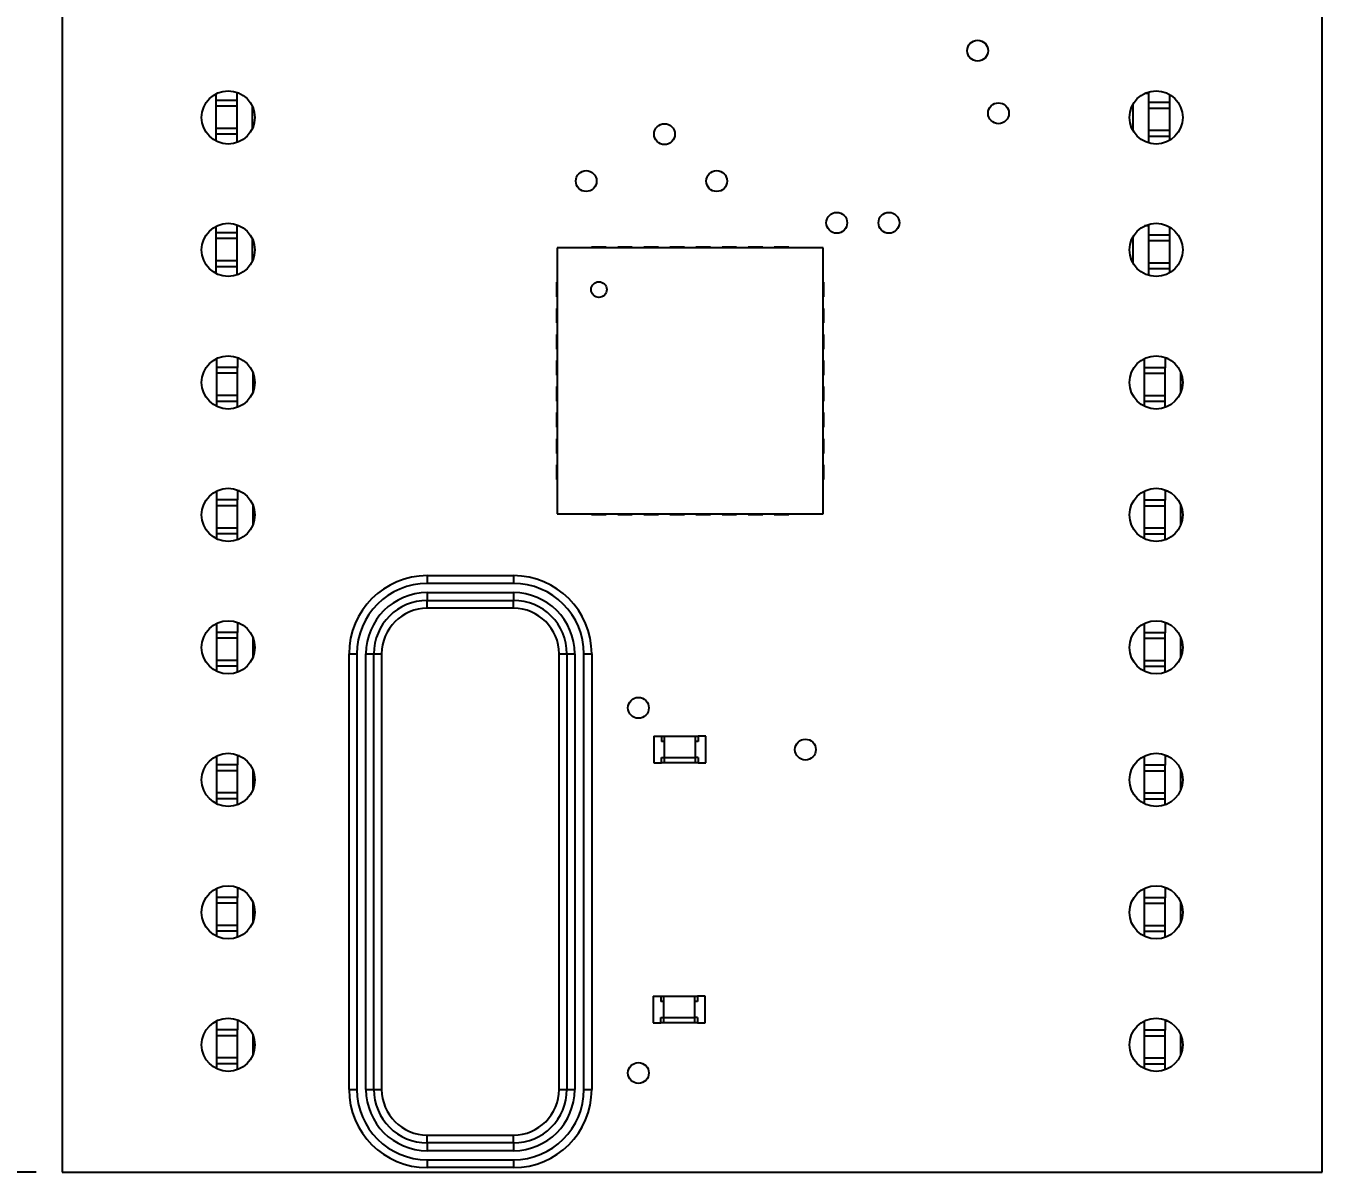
# Model space of a CAD drawing. Header units: millimetres. Extents: x 5 to 292, y 4 to 204.
# Drawn here: x 59.88 to 109.55, y 117.65 to 161.6 of the extents above; entities that cross this region are included whole.
import ezdxf

# ---------------------------------------------------------------- set-up
doc = ezdxf.new("R2010")
doc.units = ezdxf.units.MM
doc.layers.add('LAYER_1', color=179, linetype='Continuous')
doc.styles.add('SLDTEXTSTYLE0', font='TXT', dxfattribs={"width": 0.75})
doc.dimstyles.new('SLDDIMSTYLE0', dxfattribs={"dimtxt": 3.5, "dimasz": 3.302, "dimexe": 0, "dimexo": 0.0625, "dimgap": 0.875, "dimtad": 1, "dimlfac": 0.5, "dimrnd": 1e-09, "dimzin": 12, "dimdsep": 46, "dimtxsty": 'SLDTEXTSTYLE0', "dimsah": 1, "dimcen": 0.09, "dimadec": 0, "dimazin": 3, "dimtfac": 1, "dimtofl": 0, "dimtmove": 0, "dimatfit": 3, "dimfxl": 1, "dimfrac": 2, "dimtolj": 1, "dimtzin": 12, "dimarcsym": 0})

# ---------------------------------------------------------------- blocks, each defined once
blk = doc.blocks.new('_D_2')
at = {"layer": 'LAYER_1'}
for p, q in [((60.274, 193.647), (42.524, 193.647)), ((43.524, 193.647), (43.524, 117.647)), ((60.274, 117.647), (42.524, 117.647))]:
    blk.add_line(p, q, dxfattribs=at)
for points in [[(43.524, 193.647), (43.016, 190.345), (44.032, 190.345)], [(43.524, 117.647), (44.032, 120.949), (43.016, 120.949)]]:
    blk.add_solid(points, dxfattribs=at)
at = {"layer": 'LAYER_1', "insert": (39.012, 153.061), "char_height": 3.5, "attachment_point": 1, "rotation": 90, "style": 'SLDTEXTSTYLE0'}
blk.add_mtext('38', dxfattribs=at)

msp = doc.modelspace()

# ---------------------------------------------------------------- linework, layer by layer
at = {"color": 7, "linetype": 'Continuous', "lineweight": 25}
for p, q in [((61.274, 193.647), (61.274, 117.647)), ((109.554, 117.647), (109.554, 193.647)), ((67.159, 158.989), (67.159, 158.742)), ((67.959, 159.054), (67.959, 158.742)), ((102.903, 159.007), (102.754, 159.007)), ((102.903, 159.064), (102.903, 158.656)), ((103.703, 158.971), (103.703, 158.656)), ((67.959, 158.742), (67.159, 158.742)), ((67.159, 158.742), (67.159, 158.519)), ((67.959, 158.519), (67.159, 158.519)), ((67.159, 158.519), (67.159, 157.667)), ((67.959, 158.742), (67.959, 158.519)), ((67.959, 158.519), (67.959, 157.667)), ((68.559, 157.657), (68.559, 158.517)), ((102.303, 158.583), (102.303, 157.591)), ((103.703, 158.656), (102.903, 158.656)), ((102.903, 158.656), (102.903, 158.433)), ((103.703, 158.656), (103.703, 158.433)), ((103.703, 158.433), (102.903, 158.433)), ((102.903, 158.433), (102.903, 157.581)), ((103.703, 158.433), (103.703, 157.581)), ((67.959, 157.667), (67.159, 157.667)), ((67.159, 157.667), (67.159, 157.444)), ((67.959, 157.667), (67.959, 157.444)), ((103.703, 157.581), (102.903, 157.581)), ((102.903, 157.581), (102.903, 157.358)), ((103.703, 157.581), (103.703, 157.358)), ((67.959, 157.444), (67.159, 157.444)), ((67.159, 157.444), (67.159, 157.184)), ((67.959, 157.444), (67.959, 157.12)), ((103.703, 157.358), (102.903, 157.358)), ((102.903, 157.358), (102.903, 157.109)), ((103.703, 157.358), (103.703, 157.203)), ((67.159, 153.909), (67.159, 153.662)), ((67.959, 153.662), (67.159, 153.662)), ((67.159, 153.662), (67.159, 153.439)), ((67.959, 153.974), (67.959, 153.662)), ((67.959, 153.662), (67.959, 153.439)), ((102.303, 153.503), (102.303, 152.511)), ((102.903, 153.927), (102.754, 153.927)), ((102.903, 153.984), (102.903, 153.576)), ((103.703, 153.576), (102.903, 153.576)), ((102.903, 153.576), (102.903, 153.353)), ((103.703, 153.891), (103.703, 153.576)), ((103.703, 153.576), (103.703, 153.353)), ((67.959, 153.439), (67.159, 153.439)), ((67.159, 153.439), (67.159, 152.587)), ((67.959, 153.439), (67.959, 152.587)), ((68.559, 152.577), (68.559, 153.437)), ((90.439, 153.087), (80.239, 153.087)), ((80.239, 153.087), (80.239, 142.887)), ((81.559, 153.087), (81.559, 153.107)), ((82.119, 153.107), (81.559, 153.107)), ((82.119, 153.087), (82.119, 153.107)), ((83.119, 153.107), (82.559, 153.107)), ((82.559, 153.087), (82.559, 153.107)), ((83.119, 153.087), (83.119, 153.107)), ((84.119, 153.107), (83.559, 153.107)), ((83.559, 153.107), (83.559, 153.087)), ((84.119, 153.087), (84.119, 153.107)), ((85.119, 153.107), (84.559, 153.107)), ((84.559, 153.087), (84.559, 153.107)), ((85.119, 153.087), (85.119, 153.107)), ((86.119, 153.107), (85.559, 153.107)), ((85.559, 153.087), (85.559, 153.107)), ((86.119, 153.087), (86.119, 153.107)), ((86.559, 153.087), (86.559, 153.107)), ((87.119, 153.107), (86.559, 153.107)), ((87.119, 153.087), (87.119, 153.107)), ((88.119, 153.107), (87.559, 153.107)), ((87.559, 153.087), (87.559, 153.107)), ((88.119, 153.087), (88.119, 153.107)), ((88.559, 153.087), (88.559, 153.107)), ((89.119, 153.107), (88.559, 153.107)), ((89.119, 153.087), (89.119, 153.107)), ((90.439, 142.887), (90.439, 153.087)), ((103.703, 153.353), (102.903, 153.353)), ((102.903, 153.353), (102.903, 152.501)), ((103.703, 153.353), (103.703, 152.501)), ((67.959, 152.587), (67.159, 152.587)), ((67.159, 152.587), (67.159, 152.364)), ((67.959, 152.587), (67.959, 152.364)), ((103.703, 152.501), (102.903, 152.501)), ((102.903, 152.501), (102.903, 152.278)), ((103.703, 152.501), (103.703, 152.278)), ((67.959, 152.364), (67.159, 152.364)), ((67.159, 152.364), (67.159, 152.104)), ((67.959, 152.364), (67.959, 152.04)), ((103.703, 152.278), (102.903, 152.278)), ((102.903, 152.278), (102.903, 152.029)), ((103.703, 152.278), (103.703, 152.123)), ((80.219, 151.767), (80.219, 151.207)), ((80.239, 151.767), (80.219, 151.767)), ((90.439, 151.767), (90.459, 151.767)), ((90.459, 151.207), (90.459, 151.767)), ((80.239, 151.207), (80.219, 151.207)), ((90.439, 151.207), (90.459, 151.207)), ((80.239, 150.767), (80.219, 150.767)), ((80.219, 150.767), (80.219, 150.207)), ((90.439, 150.767), (90.459, 150.767)), ((90.459, 150.207), (90.459, 150.767)), ((80.239, 150.207), (80.219, 150.207)), ((90.439, 150.207), (90.459, 150.207)), ((80.219, 149.767), (80.219, 149.207)), ((80.239, 149.767), (80.219, 149.767)), ((90.439, 149.767), (90.459, 149.767)), ((90.459, 149.207), (90.459, 149.767)), ((80.239, 149.207), (80.219, 149.207)), ((90.439, 149.207), (90.459, 149.207)), ((67.186, 148.843), (67.186, 148.498)), ((67.986, 148.884), (67.986, 148.498)), ((68.069, 148.849), (67.986, 148.849)), ((80.239, 148.767), (80.219, 148.767)), ((80.219, 148.767), (80.219, 148.207)), ((90.439, 148.767), (90.459, 148.767)), ((90.459, 148.207), (90.459, 148.767)), ((102.742, 148.838), (102.736, 148.838)), ((102.742, 148.841), (102.742, 148.487)), ((103.542, 148.886), (103.542, 148.487)), ((103.652, 148.838), (103.542, 148.838)), ((67.986, 148.498), (67.186, 148.498)), ((67.186, 148.498), (67.186, 148.275)), ((67.986, 148.275), (67.186, 148.275)), ((67.186, 148.275), (67.186, 147.423)), ((67.986, 148.275), (67.986, 148.498)), ((67.986, 147.423), (67.986, 148.275)), ((68.586, 147.559), (68.586, 148.294)), ((80.239, 148.207), (80.219, 148.207)), ((90.439, 148.207), (90.459, 148.207)), ((103.542, 148.487), (102.742, 148.487)), ((102.742, 148.487), (102.742, 148.264)), ((103.542, 148.264), (102.742, 148.264)), ((102.742, 148.264), (102.742, 147.412)), ((103.542, 148.264), (103.542, 148.487)), ((103.542, 147.412), (103.542, 148.264)), ((104.142, 147.55), (104.142, 148.303)), ((80.219, 147.767), (80.219, 147.207)), ((80.239, 147.767), (80.219, 147.767)), ((90.439, 147.767), (90.459, 147.767)), ((90.459, 147.207), (90.459, 147.767)), ((67.986, 147.423), (67.186, 147.423)), ((67.186, 147.423), (67.186, 147.2)), ((67.986, 147.2), (67.186, 147.2)), ((67.186, 147.2), (67.186, 147.011)), ((67.986, 147.2), (67.986, 147.423)), ((67.986, 146.969), (67.986, 147.2)), ((80.219, 147.207), (80.239, 147.207)), ((90.439, 147.207), (90.459, 147.207)), ((103.542, 147.412), (102.742, 147.412)), ((102.742, 147.412), (102.742, 147.189)), ((103.542, 147.189), (102.742, 147.189)), ((102.742, 147.189), (102.742, 147.012)), ((103.542, 147.189), (103.542, 147.412)), ((103.542, 146.968), (103.542, 147.189)), ((80.239, 146.767), (80.219, 146.767)), ((80.219, 146.767), (80.219, 146.207)), ((90.439, 146.767), (90.459, 146.767)), ((90.459, 146.207), (90.459, 146.767)), ((80.239, 146.207), (80.219, 146.207)), ((90.439, 146.207), (90.459, 146.207)), ((80.239, 145.767), (80.219, 145.767)), ((80.219, 145.767), (80.219, 145.207)), ((90.439, 145.767), (90.459, 145.767)), ((90.459, 145.207), (90.459, 145.767)), ((80.239, 145.207), (80.219, 145.207)), ((90.439, 145.207), (90.459, 145.207)), ((80.239, 144.767), (80.219, 144.767)), ((80.219, 144.767), (80.219, 144.207)), ((90.459, 144.767), (90.439, 144.767)), ((90.459, 144.207), (90.459, 144.767)), ((80.239, 144.207), (80.219, 144.207)), ((90.439, 144.207), (90.459, 144.207)), ((67.186, 143.763), (67.186, 143.418)), ((67.986, 143.804), (67.986, 143.418)), ((68.069, 143.769), (67.986, 143.769)), ((102.742, 143.758), (102.736, 143.758)), ((102.742, 143.761), (102.742, 143.407)), ((103.542, 143.806), (103.542, 143.407)), ((103.652, 143.758), (103.542, 143.758)), ((67.986, 143.418), (67.186, 143.418)), ((67.186, 143.418), (67.186, 143.195)), ((67.986, 143.195), (67.186, 143.195)), ((67.186, 143.195), (67.186, 142.343)), ((67.986, 143.195), (67.986, 143.418)), ((67.986, 142.343), (67.986, 143.195)), ((68.586, 142.479), (68.586, 143.214)), ((103.542, 143.407), (102.742, 143.407)), ((102.742, 143.407), (102.742, 143.184)), ((103.542, 143.184), (102.742, 143.184)), ((102.742, 143.184), (102.742, 142.332)), ((103.542, 143.184), (103.542, 143.407)), ((103.542, 142.332), (103.542, 143.184)), ((104.142, 142.47), (104.142, 143.223)), ((80.239, 142.887), (90.439, 142.887)), ((81.559, 142.887), (81.559, 142.867)), ((81.559, 142.867), (82.119, 142.867)), ((82.119, 142.887), (82.119, 142.867)), ((82.559, 142.887), (82.559, 142.867)), ((82.559, 142.867), (83.119, 142.867)), ((83.119, 142.887), (83.119, 142.867)), ((83.559, 142.887), (83.559, 142.867)), ((83.559, 142.867), (84.119, 142.867)), ((84.119, 142.867), (84.119, 142.887)), ((84.559, 142.887), (84.559, 142.867)), ((84.559, 142.867), (85.119, 142.867)), ((85.119, 142.887), (85.119, 142.867)), ((85.559, 142.887), (85.559, 142.867)), ((85.559, 142.867), (86.119, 142.867)), ((86.119, 142.887), (86.119, 142.867)), ((86.559, 142.887), (86.559, 142.867)), ((86.559, 142.867), (87.119, 142.867)), ((87.119, 142.887), (87.119, 142.867)), ((87.559, 142.887), (87.559, 142.867)), ((87.559, 142.867), (88.119, 142.867)), ((88.119, 142.887), (88.119, 142.867)), ((88.559, 142.887), (88.559, 142.867)), ((88.559, 142.867), (89.119, 142.867)), ((89.119, 142.887), (89.119, 142.867)), ((67.986, 142.343), (67.186, 142.343)), ((67.186, 142.343), (67.186, 142.12)), ((67.986, 142.12), (67.186, 142.12)), ((67.186, 142.12), (67.186, 141.931)), ((67.986, 142.12), (67.986, 142.343)), ((67.986, 141.889), (67.986, 142.12)), ((103.542, 142.332), (102.742, 142.332)), ((102.742, 142.332), (102.742, 142.109)), ((103.542, 142.109), (102.742, 142.109)), ((102.742, 142.109), (102.742, 141.932)), ((103.542, 142.109), (103.542, 142.332)), ((103.542, 141.888), (103.542, 142.109)), ((75.264, 140.517), (75.264, 140.217)), ((75.264, 140.517), (78.564, 140.517)), ((78.564, 140.217), (75.264, 140.217)), ((78.564, 140.517), (78.564, 140.217)), ((75.264, 139.867), (75.264, 139.567)), ((75.264, 139.867), (78.564, 139.867)), ((78.564, 139.867), (78.564, 139.567)), ((75.264, 139.267), (75.264, 139.567)), ((75.264, 139.567), (78.564, 139.567)), ((78.564, 139.267), (75.264, 139.267)), ((78.564, 139.267), (78.564, 139.567)), ((67.186, 138.683), (67.186, 138.338)), ((67.986, 138.724), (67.986, 138.338)), ((68.069, 138.689), (67.986, 138.689)), ((102.742, 138.678), (102.736, 138.678)), ((102.742, 138.681), (102.742, 138.327)), ((103.542, 138.726), (103.542, 138.327)), ((103.652, 138.678), (103.542, 138.678)), ((67.986, 138.338), (67.186, 138.338)), ((67.186, 138.338), (67.186, 138.115)), ((67.986, 138.115), (67.186, 138.115)), ((67.186, 138.115), (67.186, 137.263)), ((67.986, 138.115), (67.986, 138.338)), ((67.986, 137.263), (67.986, 138.115)), ((68.586, 137.399), (68.586, 138.134)), ((103.542, 138.327), (102.742, 138.327)), ((102.742, 138.327), (102.742, 138.104)), ((103.542, 138.104), (102.742, 138.104)), ((102.742, 138.104), (102.742, 137.252)), ((103.542, 138.104), (103.542, 138.327)), ((103.542, 137.252), (103.542, 138.104)), ((104.142, 137.39), (104.142, 138.143)), ((67.986, 137.263), (67.186, 137.263)), ((67.186, 137.263), (67.186, 137.04)), ((67.986, 137.04), (67.986, 137.263)), ((72.264, 137.517), (72.564, 137.517)), ((72.264, 120.817), (72.264, 137.517)), ((72.564, 137.517), (72.564, 120.817)), ((72.914, 137.517), (73.214, 137.517)), ((72.914, 120.817), (72.914, 137.517)), ((73.214, 137.517), (73.514, 137.517)), ((73.214, 120.817), (73.214, 137.517)), ((73.514, 137.517), (73.514, 120.817)), ((80.314, 137.517), (80.614, 137.517)), ((80.314, 120.817), (80.314, 137.517)), ((80.614, 137.517), (80.614, 120.817)), ((80.614, 137.517), (80.914, 137.517)), ((80.914, 137.517), (80.914, 120.817)), ((81.264, 120.817), (81.264, 137.517)), ((81.264, 137.517), (81.564, 137.517)), ((81.564, 137.517), (81.564, 120.817)), ((103.542, 137.252), (102.742, 137.252)), ((102.742, 137.252), (102.742, 137.029)), ((103.542, 137.029), (103.542, 137.252)), ((67.986, 137.04), (67.186, 137.04)), ((67.186, 137.04), (67.186, 136.851)), ((67.986, 136.809), (67.986, 137.04)), ((103.542, 137.029), (102.742, 137.029)), ((102.742, 137.029), (102.742, 136.852)), ((103.542, 136.808), (103.542, 137.029)), ((83.944, 134.358), (83.944, 133.338)), ((83.944, 134.358), (84.244, 134.358)), ((84.244, 134.358), (84.244, 134.158)), ((84.244, 134.358), (84.444, 134.358)), ((85.644, 134.348), (84.244, 134.348)), ((84.343, 134.158), (84.244, 134.158)), ((85.542, 134.347), (84.343, 134.344)), ((84.343, 134.344), (84.343, 133.348)), ((85.103, 134.346), (84.344, 134.346)), ((84.344, 134.346), (84.344, 134.344)), ((84.444, 134.358), (84.444, 134.348)), ((85.444, 134.358), (85.444, 134.348)), ((85.444, 134.358), (85.644, 134.358)), ((85.542, 133.348), (85.542, 134.347)), ((85.544, 134.346), (85.542, 134.346)), ((85.644, 134.158), (85.542, 134.158)), ((85.544, 134.158), (85.544, 134.346)), ((85.644, 134.358), (85.644, 134.158)), ((85.944, 134.358), (85.644, 134.358)), ((85.944, 133.338), (85.944, 134.358)), ((67.986, 133.644), (67.986, 133.258)), ((103.542, 133.646), (103.542, 133.247)), ((67.186, 133.603), (67.186, 133.258)), ((67.986, 133.258), (67.186, 133.258)), ((67.186, 133.258), (67.186, 133.035)), ((68.069, 133.609), (67.986, 133.609)), ((67.986, 133.035), (67.986, 133.258)), ((83.944, 133.338), (84.244, 133.338)), ((84.244, 133.338), (84.244, 133.538)), ((84.244, 133.538), (84.344, 133.538)), ((84.244, 133.348), (85.644, 133.348)), ((84.444, 133.338), (84.244, 133.338)), ((84.343, 133.348), (85.542, 133.348)), ((84.344, 133.538), (85.544, 133.538)), ((84.444, 133.338), (84.444, 133.348)), ((85.444, 133.338), (85.444, 133.348)), ((85.644, 133.338), (85.444, 133.338)), ((85.542, 133.35), (85.544, 133.35)), ((85.644, 133.538), (85.544, 133.538)), ((85.544, 133.35), (85.544, 133.538)), ((85.644, 133.538), (85.644, 133.338)), ((85.644, 133.338), (85.944, 133.338)), ((102.742, 133.598), (102.736, 133.598)), ((102.742, 133.601), (102.742, 133.247)), ((103.542, 133.247), (102.742, 133.247)), ((102.742, 133.247), (102.742, 133.024)), ((103.652, 133.598), (103.542, 133.598)), ((103.542, 133.024), (103.542, 133.247)), ((67.986, 133.035), (67.186, 133.035)), ((67.186, 133.035), (67.186, 132.183)), ((67.986, 132.183), (67.986, 133.035)), ((68.586, 132.319), (68.586, 133.054)), ((103.542, 133.024), (102.742, 133.024)), ((102.742, 133.024), (102.742, 132.172)), ((103.542, 132.172), (103.542, 133.024)), ((104.142, 132.31), (104.142, 133.063)), ((67.986, 132.183), (67.186, 132.183)), ((67.186, 132.183), (67.186, 131.96)), ((67.986, 131.96), (67.986, 132.183)), ((103.542, 132.172), (102.742, 132.172)), ((102.742, 132.172), (102.742, 131.949)), ((103.542, 131.949), (103.542, 132.172)), ((67.986, 131.96), (67.186, 131.96)), ((67.186, 131.96), (67.186, 131.771)), ((67.986, 131.729), (67.986, 131.96)), ((103.542, 131.949), (102.742, 131.949)), ((102.742, 131.949), (102.742, 131.772)), ((103.542, 131.728), (103.542, 131.949)), ((67.186, 128.523), (67.186, 128.178)), ((67.986, 128.178), (67.186, 128.178)), ((67.186, 128.178), (67.186, 127.955)), ((67.986, 128.564), (67.986, 128.178)), ((68.069, 128.529), (67.986, 128.529)), ((67.986, 127.955), (67.986, 128.178)), ((102.742, 128.518), (102.736, 128.518)), ((102.742, 128.521), (102.742, 128.167)), ((103.542, 128.167), (102.742, 128.167)), ((102.742, 128.167), (102.742, 127.944)), ((103.542, 128.566), (103.542, 128.167)), ((103.652, 128.518), (103.542, 128.518)), ((103.542, 127.944), (103.542, 128.167)), ((67.986, 127.955), (67.186, 127.955)), ((67.186, 127.955), (67.186, 127.103)), ((67.986, 127.103), (67.986, 127.955)), ((68.586, 127.239), (68.586, 127.974)), ((103.542, 127.944), (102.742, 127.944)), ((102.742, 127.944), (102.742, 127.092)), ((103.542, 127.092), (103.542, 127.944)), ((104.142, 127.23), (104.142, 127.983)), ((67.986, 127.103), (67.186, 127.103)), ((67.186, 127.103), (67.186, 126.88)), ((67.986, 126.88), (67.186, 126.88)), ((67.186, 126.88), (67.186, 126.691)), ((67.986, 126.88), (67.986, 127.103)), ((67.986, 126.649), (67.986, 126.88)), ((103.542, 127.092), (102.742, 127.092)), ((102.742, 127.092), (102.742, 126.869)), ((103.542, 126.869), (102.742, 126.869)), ((102.742, 126.869), (102.742, 126.692)), ((103.542, 126.869), (103.542, 127.092)), ((103.542, 126.648), (103.542, 126.869)), ((83.918, 124.39), (83.918, 123.37)), ((83.918, 124.39), (84.218, 124.39)), ((84.218, 124.39), (84.218, 124.19)), ((84.218, 124.39), (84.418, 124.39)), ((85.618, 124.38), (84.218, 124.38)), ((84.317, 124.19), (84.218, 124.19)), ((85.516, 124.379), (84.317, 124.376)), ((84.317, 124.376), (84.317, 123.381)), ((85.077, 124.378), (84.318, 124.378)), ((84.318, 124.378), (84.318, 124.376)), ((84.418, 124.39), (84.418, 124.38)), ((85.418, 124.39), (85.418, 124.38)), ((85.418, 124.39), (85.618, 124.39)), ((85.516, 123.381), (85.516, 124.379)), ((85.518, 124.378), (85.516, 124.378)), ((85.618, 124.19), (85.516, 124.19)), ((85.518, 124.19), (85.518, 124.378)), ((85.618, 124.39), (85.618, 124.19)), ((85.918, 124.39), (85.618, 124.39)), ((85.918, 123.37), (85.918, 124.39)), ((67.186, 123.443), (67.186, 123.098)), ((67.986, 123.484), (67.986, 123.098)), ((68.069, 123.449), (67.986, 123.449)), ((83.918, 123.37), (84.218, 123.37)), ((84.218, 123.37), (84.218, 123.57)), ((84.218, 123.57), (84.318, 123.57)), ((84.218, 123.38), (85.618, 123.38)), ((84.418, 123.37), (84.218, 123.37)), ((84.317, 123.381), (85.516, 123.381)), ((84.318, 123.57), (85.518, 123.57)), ((84.418, 123.37), (84.418, 123.38)), ((85.418, 123.37), (85.418, 123.38)), ((85.618, 123.37), (85.418, 123.37)), ((85.516, 123.382), (85.518, 123.382)), ((85.518, 123.382), (85.518, 123.57)), ((85.618, 123.57), (85.518, 123.57)), ((85.618, 123.57), (85.618, 123.37)), ((85.618, 123.37), (85.918, 123.37)), ((102.742, 123.438), (102.736, 123.438)), ((102.742, 123.441), (102.742, 123.087)), ((103.542, 123.486), (103.542, 123.087)), ((103.652, 123.438), (103.542, 123.438)), ((67.986, 123.098), (67.186, 123.098)), ((67.186, 123.098), (67.186, 122.875)), ((67.986, 122.875), (67.186, 122.875)), ((67.186, 122.875), (67.186, 122.023)), ((67.986, 122.875), (67.986, 123.098)), ((67.986, 122.023), (67.986, 122.875)), ((68.586, 122.159), (68.586, 122.894)), ((103.542, 123.087), (102.742, 123.087)), ((102.742, 123.087), (102.742, 122.864)), ((103.542, 122.864), (102.742, 122.864)), ((102.742, 122.864), (102.742, 122.012)), ((103.542, 122.864), (103.542, 123.087)), ((103.542, 122.012), (103.542, 122.864)), ((104.142, 122.15), (104.142, 122.903)), ((67.986, 122.023), (67.186, 122.023)), ((67.186, 122.023), (67.186, 121.8)), ((67.986, 121.8), (67.186, 121.8)), ((67.186, 121.8), (67.186, 121.611)), ((67.986, 121.8), (67.986, 122.023)), ((67.986, 121.569), (67.986, 121.8)), ((103.542, 122.012), (102.742, 122.012)), ((102.742, 122.012), (102.742, 121.789)), ((103.542, 121.789), (102.742, 121.789)), ((102.742, 121.789), (102.742, 121.612)), ((103.542, 121.789), (103.542, 122.012)), ((103.542, 121.568), (103.542, 121.789)), ((72.264, 120.817), (72.564, 120.817)), ((72.914, 120.817), (73.214, 120.817)), ((73.214, 120.817), (73.514, 120.817)), ((80.314, 120.817), (80.614, 120.817)), ((80.614, 120.817), (80.914, 120.817)), ((81.264, 120.817), (81.564, 120.817)), ((75.264, 119.067), (78.564, 119.067)), ((75.264, 118.767), (75.264, 119.067)), ((78.564, 118.767), (75.264, 118.767)), ((75.264, 118.767), (75.264, 118.467)), ((78.564, 118.767), (78.564, 119.067)), ((78.564, 118.767), (78.564, 118.467)), ((78.564, 118.467), (75.264, 118.467)), ((75.264, 118.117), (78.564, 118.117)), ((75.264, 118.117), (75.264, 117.817)), ((78.564, 117.817), (75.264, 117.817)), ((78.564, 118.117), (78.564, 117.817)), ((61.274, 117.647), (109.554, 117.647))]:
    msp.add_line(p, q, dxfattribs=at)
for centre, radius in [((96.354, 160.647), 0.4), ((67.634, 158.087), 1.02), ((103.194, 158.087), 1.02), ((97.154, 158.247), 0.4), ((84.354, 157.447), 0.4), ((81.354, 155.647), 0.4), ((86.354, 155.647), 0.4), ((67.634, 153.007), 1.02), ((90.954, 154.047), 0.4), ((92.954, 154.047), 0.4), ((103.194, 153.007), 1.02), ((81.839, 151.487), 0.3), ((67.634, 147.927), 1.02), ((103.194, 147.927), 1.02), ((67.634, 142.847), 1.02), ((103.194, 142.847), 1.02), ((67.634, 137.767), 1.02), ((103.194, 137.767), 1.02), ((83.354, 135.447), 0.4), ((89.754, 133.847), 0.4), ((67.634, 132.687), 1.02), ((103.194, 132.687), 1.02), ((67.634, 127.607), 1.02), ((103.194, 127.607), 1.02), ((67.634, 122.527), 1.02), ((103.194, 122.527), 1.02), ((83.354, 121.447), 0.4)]:
    msp.add_circle(centre, radius, dxfattribs=at)
for centre, radius, start, end in [((75.264, 137.517), 3, 90, 180), ((75.264, 137.517), 2.7, 90, 180), ((78.564, 137.517), 3, 0, 90), ((78.564, 137.517), 2.7, 0, 90), ((75.264, 137.517), 2.35, 90, 180), ((78.564, 137.517), 2.35, 0, 90), ((75.264, 137.517), 2.05, 90, 180), ((75.264, 137.517), 1.75, 90, 180), ((78.564, 137.517), 2.05, 0, 90), ((78.564, 137.517), 1.75, 0, 90), ((75.264, 120.817), 3, 180, 270), ((75.264, 120.817), 2.7, 180, 270), ((75.264, 120.817), 2.35, 180, 270), ((75.264, 120.817), 2.05, 180, 270), ((75.264, 120.817), 1.75, 180, 270), ((78.564, 120.817), 1.75, 270, 0), ((78.564, 120.817), 2.05, 270, 0), ((78.564, 120.817), 2.35, 270, 0), ((78.564, 120.817), 2.7, 270, 0), ((78.564, 120.817), 3, 270, 0)]:
    msp.add_arc(centre, radius, start, end, dxfattribs=at)

# ---------------------------------------------------------------- dimensions: what is measured, and where the dimension line sits
at = {"layer": 'LAYER_1'}
dim = msp.add_linear_dim(base=(43.524, 117.647), p1=(61.274, 193.647), p2=(61.274, 117.647), angle=90, dimstyle='SLDDIMSTYLE0', dxfattribs=at)
dim.commit()
dim.dimension.update_dxf_attribs({"geometry": '_D_2', "text_midpoint": (43.524, 155.647), "dimtype": 160})

doc.saveas('drawing.dxf')
